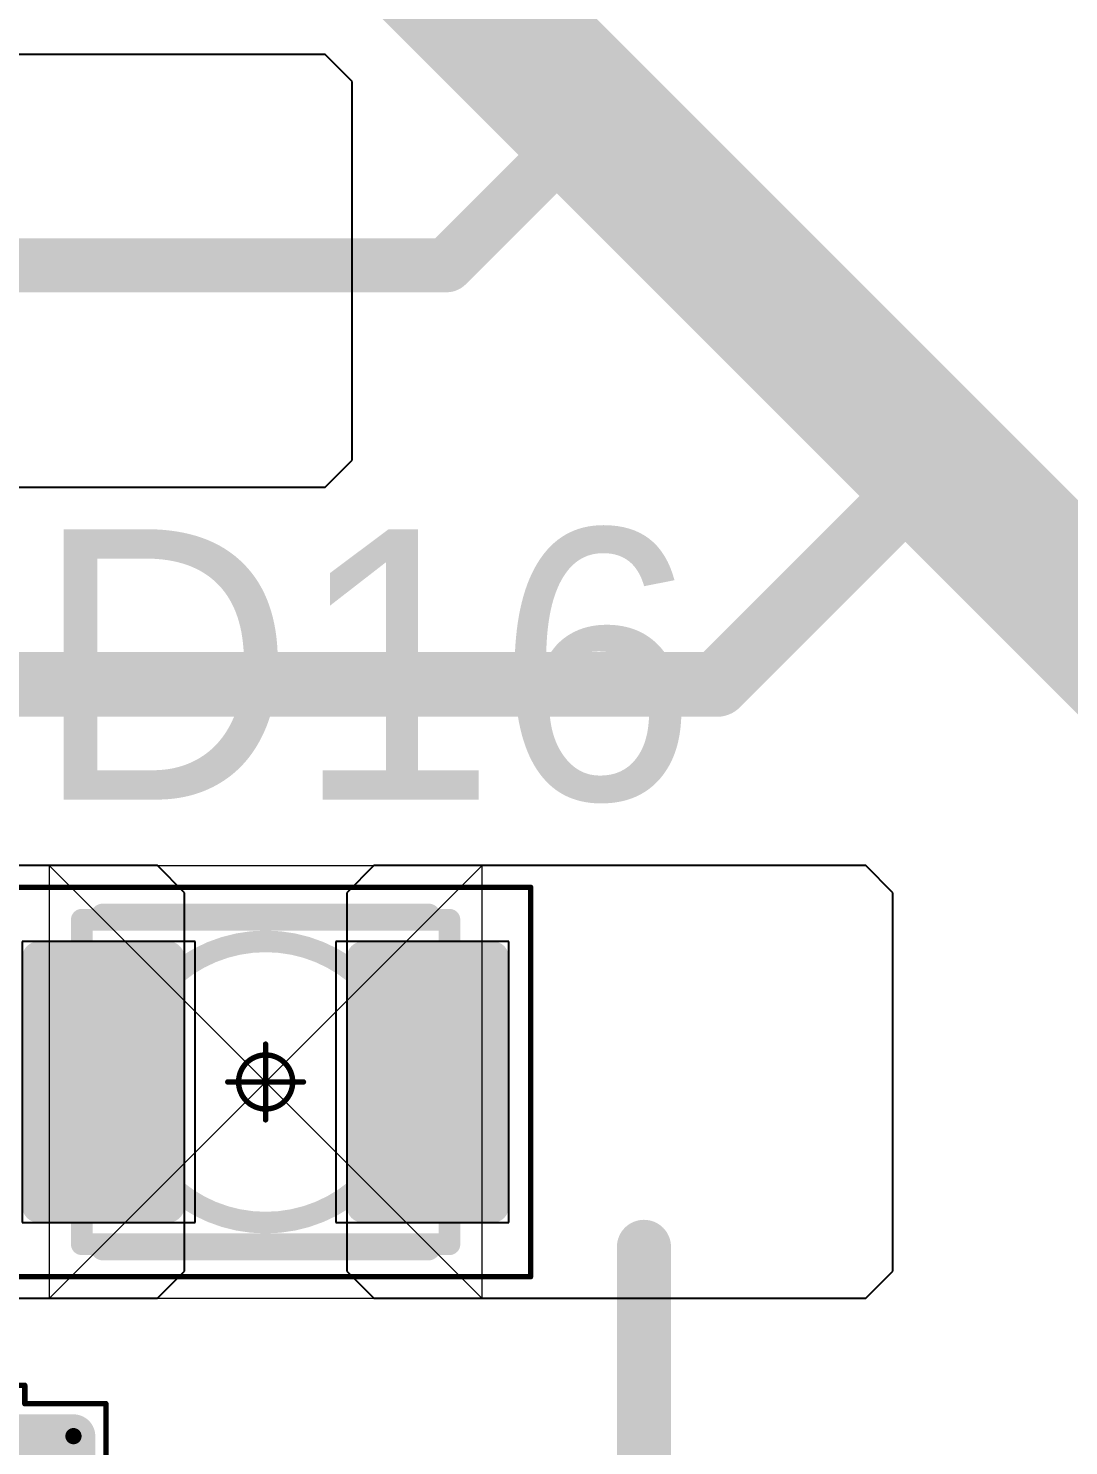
# Model space of a CAD drawing. Header units: millimetres. Extents: x 0 to 273, y 0 to 149.
# Drawn here: x 25.31 to 34.93, y 51.64 to 64.74 of the extents above; entities that cross this region are included whole.
import ezdxf

# ---------------------------------------------------------------- set-up
doc = ezdxf.new("R2010")
doc.units = ezdxf.units.MM
for name, color, linetype in [('Mechanical13', 56, 'Continuous'), ('Mechanical15', 56, 'Continuous'), ('Mechanical2', 216, 'Continuous'), ('TopLayer', 1, 'Continuous'), ('TopOverlay', 2, 'Continuous'), ('TopPaste', 8, 'Continuous'), ('TopSolder', 216, 'Continuous')]:
    doc.layers.add(name, color=color, linetype=linetype)

# ---------------------------------------------------------------- blocks, each defined once
blk = doc.blocks.new('SOT23_54')
at = {"layer": 'Mechanical13', "const_width": 0.1999996}
for points in [[(-0.7000011399999999, 1.52008078), (-0.7000011399999999, -1.51991822)], [(0.7000011399999999, 1.52008078), (-0.7000011399999999, 1.52008078)], [(0.7000011399999999, 1.52008078), (0.7000011399999999, -1.51991822)], [(0.7000011399999999, -1.51991822), (-0.7000011399999999, -1.51991822)]]:
    blk.add_lwpolyline(points, dxfattribs=at)
at = {"layer": 'Mechanical13', "const_width": 0.0999998}
for points in [[(-0.75000104, 1.52008078, 1), (-0.65000124, 1.52008078, 1)], [(-0.75000104, 1.52008078, 1), (-0.65000124, 1.52008078, 1)], [(0.65000124, 1.52008078, 1), (0.75000104, 1.52008078, 1)], [(0.65000124, 1.52008078, 1), (0.75000104, 1.52008078, 1)], [(-0.75000104, -1.51991822, 1), (-0.65000124, -1.51991822, 1)], [(-0.75000104, -1.51991822, 1), (-0.65000124, -1.51991822, 1)], [(0.65000124, -1.51991822, 1), (0.75000104, -1.51991822, 1)], [(0.65000124, -1.51991822, 1), (0.75000104, -1.51991822, 1)]]:
    blk.add_lwpolyline(points, format="xyb", close=True, dxfattribs=at)
at = {"layer": 'Mechanical15', "const_width": 0.0499999}
for points in [[(0.90000074, 1.72008038), (-0.90000074, 1.72008038)], [(-0.90000074, 1.72008038), (-0.90000074, 1.55008072)], [(0.90000074, 1.72008038), (0.90000074, 0.6000800799999999)], [(-0.90000074, 1.55008072), (-1.64999924, 1.55008072)], [(-1.64999924, 1.55008072), (-1.64999924, -1.54991816)], [(1.64999924, 0.6000800799999999), (0.90000074, 0.6000800799999999)], [(1.64999924, 0.6000800799999999), (1.64999924, -0.59991752)], [(0, 0.35007804), (0, -0.34991802)], [(0.3499993, 8.128e-05), (-0.3499993, 8.128e-05)], [(0.90000074, -0.59991752), (0.90000074, -1.71991782)], [(1.64999924, -0.59991752), (0.90000074, -0.59991752)], [(-0.90000074, -1.54991816), (-1.64999924, -1.54991816)], [(-0.90000074, -1.54991816), (-0.90000074, -1.71991782)], [(0.90000074, -1.71991782), (-0.90000074, -1.71991782)]]:
    blk.add_lwpolyline(points, dxfattribs=at)
at = {"layer": 'Mechanical15'}
for points, const_width in [([(-0.9125000799999999, 1.72008038, 1), (-0.8875014, 1.72008038, 1)], 0.02499868), ([(-0.9125000799999999, 1.72008038, 1), (-0.8875014, 1.72008038, 1)], 0.02499868), ([(0.8875014, 1.72008038, 1), (0.9125000799999999, 1.72008038, 1)], 0.02499868), ([(0.8875014, 1.72008038, 1), (0.9125000799999999, 1.72008038, 1)], 0.02499868), ([(-1.66249858, 1.55008072, 1), (-1.6374999, 1.55008072, 1)], 0.02499868), ([(-1.66249858, 1.55008072, 1), (-1.6374999, 1.55008072, 1)], 0.02499868), ([(-0.9125000799999999, 1.55008072, 1), (-0.8875014, 1.55008072, 1)], 0.02499868), ([(-0.9125000799999999, 1.55008072, 1), (-0.8875014, 1.55008072, 1)], 0.02499868), ([(0.8875014, 0.6000800799999999, 1), (0.9125000799999999, 0.6000800799999999, 1)], 0.02499868), ([(0.8875014, 0.6000800799999999, 1), (0.9125000799999999, 0.6000800799999999, 1)], 0.02499868), ([(1.6374999, 0.6000800799999999, 1), (1.66249858, 0.6000800799999999, 1)], 0.02499868), ([(1.6374999, 0.6000800799999999, 1), (1.66249858, 0.6000800799999999, 1)], 0.02499868), ([(0.2499995, 8.382e-05, 1), (-0.2499995, 8.382e-05, 1)], 0.0499999), ([(-0.01249934, 0.35007804, 1), (0.01249934, 0.35007804, 1)], 0.02499868), ([(-0.36249864, 8.128e-05, 1), (-0.33749996, 8.128e-05, 1)], 0.02499868), ([(-0.26249884, 8.382e-05, 1), (-0.23750016, 8.382e-05, 1)], 0.02499868), ([(0.23750016, 8.382e-05, 1), (0.26249884, 8.382e-05, 1)], 0.02499868), ([(0.33749996, 8.128e-05, 1), (0.36249864, 8.128e-05, 1)], 0.02499868), ([(-0.01249934, -0.34991802, 1), (0.01249934, -0.34991802, 1)], 0.02499868), ([(0.8875014, -0.59991752, 1), (0.9125000799999999, -0.59991752, 1)], 0.02499868), ([(0.8875014, -0.59991752, 1), (0.9125000799999999, -0.59991752, 1)], 0.02499868), ([(1.6374999, -0.59991752, 1), (1.66249858, -0.59991752, 1)], 0.02499868), ([(1.6374999, -0.59991752, 1), (1.66249858, -0.59991752, 1)], 0.02499868), ([(-1.66249858, -1.54991816, 1), (-1.6374999, -1.54991816, 1)], 0.02499868), ([(-1.66249858, -1.54991816, 1), (-1.6374999, -1.54991816, 1)], 0.02499868), ([(-0.9125000799999999, -1.54991816, 1), (-0.8875014, -1.54991816, 1)], 0.02499868), ([(-0.9125000799999999, -1.54991816, 1), (-0.8875014, -1.54991816, 1)], 0.02499868), ([(-0.9125000799999999, -1.71991782, 1), (-0.8875014, -1.71991782, 1)], 0.02499868), ([(-0.9125000799999999, -1.71991782, 1), (-0.8875014, -1.71991782, 1)], 0.02499868), ([(0.8875014, -1.71991782, 1), (0.9125000799999999, -1.71991782, 1)], 0.02499868), ([(0.8875014, -1.71991782, 1), (0.9125000799999999, -1.71991782, 1)], 0.02499868)]:
    blk.add_lwpolyline(points, format="xyb", close=True, dxfattribs=dict(at, const_width=const_width))
at = {"layer": 'TopLayer', "const_width": 0.0999998}
for points in [[(-1.39999974, 1.25008132, 1), (-1.29999994, 1.25008132, 1)], [(-0.7000011399999999, 1.25008132, 1), (-0.6000013399999999, 1.25008132, 1)], [(-1.39999974, 0.65008252, 1), (-1.29999994, 0.65008252, 1)], [(-0.7000011399999999, 0.65008252, 1), (-0.6000013399999999, 0.65008252, 1)], [(0.6000013399999999, 0.30008068, 1), (0.7000011399999999, 0.30008068, 1)], [(1.29999994, 0.30008068, 1), (1.39999974, 0.30008068, 1)], [(0.6000013399999999, -0.29991812, 1), (0.7000011399999999, -0.29991812, 1)], [(1.29999994, -0.29991812, 1), (1.39999974, -0.29991812, 1)], [(-1.39999974, -0.64991996, 1), (-1.29999994, -0.64991996, 1)], [(-0.7000011399999999, -0.64991996, 1), (-0.6000013399999999, -0.64991996, 1)], [(-1.39999974, -1.24991876, 1), (-1.29999994, -1.24991876, 1)], [(-0.7000011399999999, -1.24991876, 1), (-0.6000013399999999, -1.24991876, 1)]]:
    blk.add_lwpolyline(points, format="xyb", close=True, dxfattribs=at)
at = {"layer": 'TopLayer'}
for points in [[(-1.34999984, 1.35008112), (-1.34999984, 0.55008272), (-0.65000124, 1.35008112), (-0.65000124, 0.55008272)], [(-1.44999964, 1.25008132), (-1.44999964, 0.65008252), (-0.55000144, 1.25008132), (-0.55000144, 0.65008252)], [(0.65000124, 0.40008048), (0.65000124, -0.39991792), (1.34999984, 0.40008048), (1.34999984, -0.39991792)], [(0.55000144, 0.30008068), (0.55000144, -0.29991812), (1.44999964, 0.30008068), (1.44999964, -0.29991812)], [(-1.44999964, -0.64991996), (-1.44999964, -1.24991876), (-0.55000144, -0.64991996), (-0.55000144, -1.24991876)], [(-1.34999984, -0.54992016), (-1.34999984, -1.34991856), (-0.65000124, -0.54992016), (-0.65000124, -1.34991856)]]:
    blk.add_solid(points, dxfattribs=at)
at = {"layer": 'TopOverlay', "const_width": 0.1499997}
blk.add_lwpolyline([(0, 1.50000208), (0, -1.50000208)], dxfattribs=at)
at = {"layer": 'TopOverlay', "const_width": 0.07499858}
for points in [[(-0.03750056, 1.50000208, 1), (0.03750056, 1.50000208, 1)], [(-0.03750056, -1.50000208, 1), (0.03750056, -1.50000208, 1)]]:
    blk.add_lwpolyline(points, format="xyb", close=True, dxfattribs=at)
at = {"layer": 'TopPaste', "const_width": 0.07499858}
for points in [[(-1.38749786, 1.25008132, 1), (-1.31250182, 1.25008132, 1)], [(-0.68749926, 1.25008132, 1), (-0.61250322, 1.25008132, 1)], [(-1.38749786, 0.65008252, 1), (-1.31250182, 0.65008252, 1)], [(-0.68749926, 0.65008252, 1), (-0.61250322, 0.65008252, 1)], [(0.61250322, 0.30008068, 1), (0.68749926, 0.30008068, 1)], [(1.31250182, 0.30008068, 1), (1.38749786, 0.30008068, 1)], [(0.61250322, -0.29991812, 1), (0.68749926, -0.29991812, 1)], [(1.31250182, -0.29991812, 1), (1.38749786, -0.29991812, 1)], [(-1.38749786, -0.64991996, 1), (-1.31250182, -0.64991996, 1)], [(-0.68749926, -0.64991996, 1), (-0.61250322, -0.64991996, 1)], [(-1.38749786, -1.24991876, 1), (-1.31250182, -1.24991876, 1)], [(-0.68749926, -1.24991876, 1), (-0.61250322, -1.24991876, 1)]]:
    blk.add_lwpolyline(points, format="xyb", close=True, dxfattribs=at)
at = {"layer": 'TopPaste'}
for points in [[(-1.34999984, 1.3250799), (-1.34999984, 0.57508394), (-0.65000124, 1.3250799), (-0.65000124, 0.57508394)], [(-1.42499842, 1.25008132), (-1.42499842, 0.65008252), (-0.5750026599999999, 1.25008132), (-0.5750026599999999, 0.65008252)], [(0.5750026599999999, 0.30008068), (0.5750026599999999, -0.29991812), (1.42499842, 0.30008068), (1.42499842, -0.29991812)], [(0.65000124, 0.37507926), (0.65000124, -0.3749166999999999), (1.34999984, 0.37507926), (1.34999984, -0.3749166999999999)], [(-1.42499842, -0.64991996), (-1.42499842, -1.24991876), (-0.5750026599999999, -0.64991996), (-0.5750026599999999, -1.24991876)], [(-1.34999984, -0.57492138), (-1.34999984, -1.32491734), (-0.65000124, -0.57492138), (-0.65000124, -1.32491734)]]:
    blk.add_solid(points, dxfattribs=at)
at = {"layer": 'TopSolder', "const_width": 0.2015998}
for points in [[(-1.45079974, 1.25008132, 1), (-1.24919994, 1.25008132, 1)], [(-0.75080114, 1.25008132, 1), (-0.5492013399999999, 1.25008132, 1)], [(-1.45079974, 0.65008252, 1), (-1.24919994, 0.65008252, 1)], [(-0.75080114, 0.65008252, 1), (-0.5492013399999999, 0.65008252, 1)], [(0.5492013399999999, 0.30008068, 1), (0.75080114, 0.30008068, 1)], [(1.24919994, 0.30008068, 1), (1.45079974, 0.30008068, 1)], [(0.5492013399999999, -0.29991812, 1), (0.75080114, -0.29991812, 1)], [(1.24919994, -0.29991812, 1), (1.45079974, -0.29991812, 1)], [(-1.45079974, -0.64991996, 1), (-1.24919994, -0.64991996, 1)], [(-0.75080114, -0.64991996, 1), (-0.5492013399999999, -0.64991996, 1)], [(-1.45079974, -1.24991876, 1), (-1.24919994, -1.24991876, 1)], [(-0.75080114, -1.24991876, 1), (-0.5492013399999999, -1.24991876, 1)]]:
    blk.add_lwpolyline(points, format="xyb", close=True, dxfattribs=at)
at = {"layer": 'TopSolder'}
for points in [[(-1.34999984, 1.45168112), (-1.34999984, 0.44848272), (-0.65000124, 1.45168112), (-0.65000124, 0.44848272)], [(-1.55159964, 1.25008132), (-1.55159964, 0.65008252), (-0.4484014399999999, 1.25008132), (-0.4484014399999999, 0.65008252)], [(0.65000124, 0.50168048), (0.65000124, -0.50151792), (1.34999984, 0.50168048), (1.34999984, -0.50151792)], [(0.4484014399999999, 0.30008068), (0.4484014399999999, -0.29991812), (1.55159964, 0.30008068), (1.55159964, -0.29991812)], [(-1.34999984, -0.44832016), (-1.34999984, -1.45151856), (-0.65000124, -0.44832016), (-0.65000124, -1.45151856)], [(-1.55159964, -0.64991996), (-1.55159964, -1.24991876), (-0.4484014399999999, -0.64991996), (-0.4484014399999999, -1.24991876)]]:
    blk.add_solid(points, dxfattribs=at)
blk = doc.blocks.new('T66G_139')
at = {"layer": 'Mechanical13'}
for p, q in [((2.93559992, 0.07119874), (2.93559992, -1.00000054)), ((2.40000028, -0.4644009), (3.47119956, -0.4644009))]:
    blk.add_line(p, q, dxfattribs=at)
at = {"layer": 'Mechanical13', "const_width": 0.1999996}
for points in [[(-1.69999914, 1.49999954), (-1.69999914, -1.49999954)], [(1.69999914, 1.49999954), (-1.69999914, 1.49999954)], [(1.69999914, 1.49999954), (1.69999914, -1.49999954)], [(1.69999914, -1.49999954), (-1.69999914, -1.49999954)]]:
    blk.add_lwpolyline(points, dxfattribs=at)
at = {"layer": 'Mechanical13'}
for points, const_width in [([(-1.74999904, 1.49999954, 1), (-1.64999924, 1.49999954, 1)], 0.0999998), ([(-1.74999904, 1.49999954, 1), (-1.64999924, 1.49999954, 1)], 0.0999998), ([(1.64999924, 1.49999954, 1), (1.74999904, 1.49999954, 1)], 0.0999998), ([(1.64999924, 1.49999954, 1), (1.74999904, 1.49999954, 1)], 0.0999998), ([(1.29999994, 0, 1), (-1.29999994, 0, 1)], 0.1999996), ([(-1.34999984, 0, 1), (-1.25000004, 0, 1)], 0.0999998), ([(1.25000004, 0, 1), (1.34999984, 0, 1)], 0.0999998), ([(-1.74999904, -1.49999954, 1), (-1.64999924, -1.49999954, 1)], 0.0999998), ([(-1.74999904, -1.49999954, 1), (-1.64999924, -1.49999954, 1)], 0.0999998), ([(1.64999924, -1.49999954, 1), (1.74999904, -1.49999954, 1)], 0.0999998), ([(1.64999924, -1.49999954, 1), (1.74999904, -1.49999954, 1)], 0.0999998)]:
    blk.add_lwpolyline(points, format="xyb", close=True, dxfattribs=dict(at, const_width=const_width))
at = {"layer": 'Mechanical15', "const_width": 0.0499999}
for points in [[(2.45000018, 1.79999894), (-2.45000018, 1.79999894)], [(-2.45000018, 1.79999894), (-2.45000018, -1.79999894)], [(2.45000018, 1.79999894), (2.45000018, -1.79999894)], [(0, 0.3499993), (0, -0.3499993)], [(0.3499993, 0), (-0.3499993, 0)], [(2.45000018, -1.79999894), (-2.45000018, -1.79999894)]]:
    blk.add_lwpolyline(points, dxfattribs=at)
at = {"layer": 'Mechanical15'}
for points, const_width in [([(-2.46249952, 1.79999894, 1), (-2.43750084, 1.79999894, 1)], 0.02499868), ([(-2.46249952, 1.79999894, 1), (-2.43750084, 1.79999894, 1)], 0.02499868), ([(2.43750084, 1.79999894, 1), (2.46249952, 1.79999894, 1)], 0.02499868), ([(2.43750084, 1.79999894, 1), (2.46249952, 1.79999894, 1)], 0.02499868), ([(0.2499995, 0, 1), (-0.2499995, 0, 1)], 0.0499999), ([(-0.01249934, 0.3499993, 1), (0.01249934, 0.3499993, 1)], 0.02499868), ([(-0.36249864, 0, 1), (-0.33749996, 0, 1)], 0.02499868), ([(-0.26249884, 0, 1), (-0.23750016, 0, 1)], 0.02499868), ([(0.23750016, 0, 1), (0.26249884, 0, 1)], 0.02499868), ([(0.33749996, 0, 1), (0.36249864, 0, 1)], 0.02499868), ([(-0.01249934, -0.3499993, 1), (0.01249934, -0.3499993, 1)], 0.02499868), ([(-2.46249952, -1.79999894, 1), (-2.43750084, -1.79999894, 1)], 0.02499868), ([(-2.46249952, -1.79999894, 1), (-2.43750084, -1.79999894, 1)], 0.02499868), ([(2.43750084, -1.79999894, 1), (2.46249952, -1.79999894, 1)], 0.02499868), ([(2.43750084, -1.79999894, 1), (2.46249952, -1.79999894, 1)], 0.02499868)]:
    blk.add_lwpolyline(points, format="xyb", close=True, dxfattribs=dict(at, const_width=const_width))
at = {"layer": 'TopLayer'}
for p, q in [((-5.549999059999999, 2.00000108), (-5.8000011, 1.74999904)), ((-1.00000054, 2.00000108), (-5.549999059999999, 2.00000108)), ((-0.75000104, 1.74999904), (-1.00000054, 2.00000108)), ((1.00000054, 2.00000108), (0.75000104, 1.74999904)), ((5.549999059999999, 2.00000108), (1.00000054, 2.00000108)), ((5.8000011, 1.74999904), (5.549999059999999, 2.00000108)), ((-5.8000011, 1.74999904), (-5.8000011, -1.74999904)), ((-0.75000104, -1.74999904), (-0.75000104, 1.74999904)), ((0.75000104, 1.74999904), (0.75000104, -1.74999904)), ((5.8000011, -1.74999904), (5.8000011, 1.74999904)), ((-5.8000011, -1.74999904), (-5.549999059999999, -2.00000108)), ((-1.00000054, -2.00000108), (-0.75000104, -1.74999904)), ((0.75000104, -1.74999904), (1.00000054, -2.00000108)), ((5.549999059999999, -2.00000108), (5.8000011, -1.74999904)), ((-5.549999059999999, -2.00000108), (-1.00000054, -2.00000108)), ((1.00000054, -2.00000108), (5.549999059999999, -2.00000108))]:
    blk.add_line(p, q, dxfattribs=at)
at = {"layer": 'TopLayer', "const_width": 0.1499997}
for points in [[(-2.17499946, 1.15000024, 1), (-2.0250023, 1.15000024, 1)], [(-0.97500186, 1.15000024, 1), (-0.8250047, 1.15000024, 1)], [(0.8250047, 1.15000024, 1), (0.97500186, 1.15000024, 1)], [(2.0250023, 1.15000024, 1), (2.17499946, 1.15000024, 1)], [(-2.17499946, -1.15000024, 1), (-2.0250023, -1.15000024, 1)], [(-0.97500186, -1.15000024, 1), (-0.8250047, -1.15000024, 1)], [(0.8250047, -1.15000024, 1), (0.97500186, -1.15000024, 1)], [(2.0250023, -1.15000024, 1), (2.17499946, -1.15000024, 1)]]:
    blk.add_lwpolyline(points, format="xyb", close=True, dxfattribs=at)
at = {"layer": 'TopLayer'}
for points in [[(-0.9000032799999999, 1.29999994), (-2.10000088, 1.29999994), (-0.9000032799999999, -1.29999994), (-2.10000088, -1.29999994)], [(2.10000088, 1.29999994), (0.9000032799999999, 1.29999994), (2.10000088, -1.29999994), (0.9000032799999999, -1.29999994)], [(-0.75000358, 1.15000024), (-2.25000058, 1.15000024), (-0.75000358, -1.15000024), (-2.25000058, -1.15000024)], [(2.25000058, 1.15000024), (0.75000358, 1.15000024), (2.25000058, -1.15000024), (0.75000358, -1.15000024)]]:
    blk.add_solid(points, dxfattribs=at)
at = {"layer": 'TopOverlay', "const_width": 0.2499995}
for points in [[(1.49999954, 1.52500076), (-1.49999954, 1.52500076)], [(1.49999954, -1.52500076), (-1.49999954, -1.52500076)]]:
    blk.add_lwpolyline(points, dxfattribs=at)
at = {"layer": 'TopOverlay', "const_width": 0.12499848}
for points in [[(-1.56249878, 1.52500076, 1), (-1.4375003, 1.52500076, 1)], [(1.4375003, 1.52500076, 1), (1.56249878, 1.52500076, 1)], [(-1.56249878, -1.52500076, 1), (-1.4375003, -1.52500076, 1)], [(1.4375003, -1.52500076, 1), (1.56249878, -1.52500076, 1)]]:
    blk.add_lwpolyline(points, format="xyb", close=True, dxfattribs=at)
at = {"layer": 'TopPaste', "const_width": 0.12499848}
for points in [[(-2.16250012, 1.15000024, 1), (-2.03750164, 1.15000024, 1)], [(-0.9625025199999999, 1.15000024, 1), (-0.8375040399999999, 1.15000024, 1)], [(0.8375040399999999, 1.15000024, 1), (0.9625025199999999, 1.15000024, 1)], [(2.03750164, 1.15000024, 1), (2.16250012, 1.15000024, 1)], [(-2.16250012, -1.15000024, 1), (-2.03750164, -1.15000024, 1)], [(-0.9625025199999999, -1.15000024, 1), (-0.8375040399999999, -1.15000024, 1)], [(0.8375040399999999, -1.15000024, 1), (0.9625025199999999, -1.15000024, 1)], [(2.03750164, -1.15000024, 1), (2.16250012, -1.15000024, 1)]]:
    blk.add_lwpolyline(points, format="xyb", close=True, dxfattribs=at)
at = {"layer": 'TopPaste'}
for points in [[(-0.9000032799999999, 1.27499872), (-2.10000088, 1.27499872), (-0.9000032799999999, -1.27499872), (-2.10000088, -1.27499872)], [(2.10000088, 1.27499872), (0.9000032799999999, 1.27499872), (2.10000088, -1.27499872), (0.9000032799999999, -1.27499872)], [(-0.7750047999999999, 1.15000024), (-2.22499936, 1.15000024), (-0.7750047999999999, -1.15000024), (-2.22499936, -1.15000024)], [(2.22499936, 1.15000024), (0.7750047999999999, 1.15000024), (2.22499936, -1.15000024), (0.7750047999999999, -1.15000024)]]:
    blk.add_solid(points, dxfattribs=at)
at = {"layer": 'TopSolder'}
for p, q in [((-2.25000058, 1.29999994), (-2.25000058, -1.29999994)), ((-0.65000124, 1.29999994), (-2.25000058, 1.29999994)), ((-0.65000124, -1.29999994), (-0.65000124, 1.29999994)), ((0.65000124, 1.29999994), (0.65000124, -1.29999994)), ((2.25000058, 1.29999994), (0.65000124, 1.29999994)), ((2.25000058, -1.29999994), (2.25000058, 1.29999994)), ((-2.25000058, -1.29999994), (-0.65000124, -1.29999994)), ((0.65000124, -1.29999994), (2.25000058, -1.29999994))]:
    blk.add_line(p, q, dxfattribs=at)
at = {"layer": 'TopOverlay'}
blk.add_text('+', height=2.50000008, dxfattribs=at).set_placement((2.50000008, -0.8000009399999999))
blk = doc.blocks.new('T66G_140')
at = {"layer": 'Mechanical13'}
for p, q in [((2.93559992, 0.07119874), (2.93559992, -1.00000054)), ((2.40000028, -0.4644009), (3.47119956, -0.4644009))]:
    blk.add_line(p, q, dxfattribs=at)
at = {"layer": 'Mechanical13', "const_width": 0.1999996}
for points in [[(-1.69999914, 1.49999954), (-1.69999914, -1.49999954)], [(1.69999914, 1.49999954), (-1.69999914, 1.49999954)], [(1.69999914, 1.49999954), (1.69999914, -1.49999954)], [(1.69999914, -1.49999954), (-1.69999914, -1.49999954)]]:
    blk.add_lwpolyline(points, dxfattribs=at)
at = {"layer": 'Mechanical13'}
for points, const_width in [([(-1.74999904, 1.49999954, 1), (-1.64999924, 1.49999954, 1)], 0.0999998), ([(-1.74999904, 1.49999954, 1), (-1.64999924, 1.49999954, 1)], 0.0999998), ([(1.64999924, 1.49999954, 1), (1.74999904, 1.49999954, 1)], 0.0999998), ([(1.64999924, 1.49999954, 1), (1.74999904, 1.49999954, 1)], 0.0999998), ([(1.29999994, 0, 1), (-1.29999994, 0, 1)], 0.1999996), ([(-1.34999984, 0, 1), (-1.25000004, 0, 1)], 0.0999998), ([(1.25000004, 0, 1), (1.34999984, 0, 1)], 0.0999998), ([(-1.74999904, -1.49999954, 1), (-1.64999924, -1.49999954, 1)], 0.0999998), ([(-1.74999904, -1.49999954, 1), (-1.64999924, -1.49999954, 1)], 0.0999998), ([(1.64999924, -1.49999954, 1), (1.74999904, -1.49999954, 1)], 0.0999998), ([(1.64999924, -1.49999954, 1), (1.74999904, -1.49999954, 1)], 0.0999998)]:
    blk.add_lwpolyline(points, format="xyb", close=True, dxfattribs=dict(at, const_width=const_width))
at = {"layer": 'Mechanical15', "const_width": 0.0499999}
for points in [[(2.45000018, 1.79999894), (-2.45000018, 1.79999894)], [(-2.45000018, 1.79999894), (-2.45000018, -1.79999894)], [(2.45000018, 1.79999894), (2.45000018, -1.79999894)], [(0, 0.3499993), (0, -0.3499993)], [(0.3499993, 0), (-0.3499993, 0)], [(2.45000018, -1.79999894), (-2.45000018, -1.79999894)]]:
    blk.add_lwpolyline(points, dxfattribs=at)
at = {"layer": 'Mechanical15'}
for points, const_width in [([(-2.46249952, 1.79999894, 1), (-2.43750084, 1.79999894, 1)], 0.02499868), ([(-2.46249952, 1.79999894, 1), (-2.43750084, 1.79999894, 1)], 0.02499868), ([(2.43750084, 1.79999894, 1), (2.46249952, 1.79999894, 1)], 0.02499868), ([(2.43750084, 1.79999894, 1), (2.46249952, 1.79999894, 1)], 0.02499868), ([(0.2499995, 0, 1), (-0.2499995, 0, 1)], 0.0499999), ([(-0.01249934, 0.3499993, 1), (0.01249934, 0.3499993, 1)], 0.02499868), ([(-0.36249864, 0, 1), (-0.33749996, 0, 1)], 0.02499868), ([(-0.26249884, 0, 1), (-0.23750016, 0, 1)], 0.02499868), ([(0.23750016, 0, 1), (0.26249884, 0, 1)], 0.02499868), ([(0.33749996, 0, 1), (0.36249864, 0, 1)], 0.02499868), ([(-0.01249934, -0.3499993, 1), (0.01249934, -0.3499993, 1)], 0.02499868), ([(-2.46249952, -1.79999894, 1), (-2.43750084, -1.79999894, 1)], 0.02499868), ([(-2.46249952, -1.79999894, 1), (-2.43750084, -1.79999894, 1)], 0.02499868), ([(2.43750084, -1.79999894, 1), (2.46249952, -1.79999894, 1)], 0.02499868), ([(2.43750084, -1.79999894, 1), (2.46249952, -1.79999894, 1)], 0.02499868)]:
    blk.add_lwpolyline(points, format="xyb", close=True, dxfattribs=dict(at, const_width=const_width))
at = {"layer": 'TopLayer'}
for p, q in [((-5.549999059999999, 2.00000108), (-5.8000011, 1.74999904)), ((-1.00000054, 2.00000108), (-5.549999059999999, 2.00000108)), ((-0.75000104, 1.74999904), (-1.00000054, 2.00000108)), ((1.00000054, 2.00000108), (0.75000104, 1.74999904)), ((5.549999059999999, 2.00000108), (1.00000054, 2.00000108)), ((5.8000011, 1.74999904), (5.549999059999999, 2.00000108)), ((-5.8000011, 1.74999904), (-5.8000011, -1.74999904)), ((-0.75000104, -1.74999904), (-0.75000104, 1.74999904)), ((0.75000104, 1.74999904), (0.75000104, -1.74999904)), ((5.8000011, -1.74999904), (5.8000011, 1.74999904)), ((-5.8000011, -1.74999904), (-5.549999059999999, -2.00000108)), ((-1.00000054, -2.00000108), (-0.75000104, -1.74999904)), ((0.75000104, -1.74999904), (1.00000054, -2.00000108)), ((5.549999059999999, -2.00000108), (5.8000011, -1.74999904)), ((-5.549999059999999, -2.00000108), (-1.00000054, -2.00000108)), ((1.00000054, -2.00000108), (5.549999059999999, -2.00000108))]:
    blk.add_line(p, q, dxfattribs=at)
at = {"layer": 'TopLayer', "const_width": 0.1499997}
for points in [[(-2.17499946, 1.15000024, 1), (-2.0250023, 1.15000024, 1)], [(-0.97500186, 1.15000024, 1), (-0.8250047, 1.15000024, 1)], [(0.8250047, 1.15000024, 1), (0.97500186, 1.15000024, 1)], [(2.0250023, 1.15000024, 1), (2.17499946, 1.15000024, 1)], [(-2.17499946, -1.15000024, 1), (-2.0250023, -1.15000024, 1)], [(-0.97500186, -1.15000024, 1), (-0.8250047, -1.15000024, 1)], [(0.8250047, -1.15000024, 1), (0.97500186, -1.15000024, 1)], [(2.0250023, -1.15000024, 1), (2.17499946, -1.15000024, 1)]]:
    blk.add_lwpolyline(points, format="xyb", close=True, dxfattribs=at)
at = {"layer": 'TopLayer'}
for points in [[(-0.9000032799999999, 1.29999994), (-2.10000088, 1.29999994), (-0.9000032799999999, -1.29999994), (-2.10000088, -1.29999994)], [(2.10000088, 1.29999994), (0.9000032799999999, 1.29999994), (2.10000088, -1.29999994), (0.9000032799999999, -1.29999994)], [(-0.75000358, 1.15000024), (-2.25000058, 1.15000024), (-0.75000358, -1.15000024), (-2.25000058, -1.15000024)], [(2.25000058, 1.15000024), (0.75000358, 1.15000024), (2.25000058, -1.15000024), (0.75000358, -1.15000024)]]:
    blk.add_solid(points, dxfattribs=at)
at = {"layer": 'TopOverlay', "const_width": 0.2499995}
for points in [[(1.49999954, 1.52500076), (-1.49999954, 1.52500076)], [(1.49999954, -1.52500076), (-1.49999954, -1.52500076)]]:
    blk.add_lwpolyline(points, dxfattribs=at)
at = {"layer": 'TopOverlay', "const_width": 0.12499848}
for points in [[(-1.56249878, 1.52500076, 1), (-1.4375003, 1.52500076, 1)], [(1.4375003, 1.52500076, 1), (1.56249878, 1.52500076, 1)], [(-1.56249878, -1.52500076, 1), (-1.4375003, -1.52500076, 1)], [(1.4375003, -1.52500076, 1), (1.56249878, -1.52500076, 1)]]:
    blk.add_lwpolyline(points, format="xyb", close=True, dxfattribs=at)
at = {"layer": 'TopPaste', "const_width": 0.12499848}
for points in [[(-2.16250012, 1.15000024, 1), (-2.03750164, 1.15000024, 1)], [(-0.9625025199999999, 1.15000024, 1), (-0.8375040399999999, 1.15000024, 1)], [(0.8375040399999999, 1.15000024, 1), (0.9625025199999999, 1.15000024, 1)], [(2.03750164, 1.15000024, 1), (2.16250012, 1.15000024, 1)], [(-2.16250012, -1.15000024, 1), (-2.03750164, -1.15000024, 1)], [(-0.9625025199999999, -1.15000024, 1), (-0.8375040399999999, -1.15000024, 1)], [(0.8375040399999999, -1.15000024, 1), (0.9625025199999999, -1.15000024, 1)], [(2.03750164, -1.15000024, 1), (2.16250012, -1.15000024, 1)]]:
    blk.add_lwpolyline(points, format="xyb", close=True, dxfattribs=at)
at = {"layer": 'TopPaste'}
for points in [[(-0.9000032799999999, 1.27499872), (-2.10000088, 1.27499872), (-0.9000032799999999, -1.27499872), (-2.10000088, -1.27499872)], [(2.10000088, 1.27499872), (0.9000032799999999, 1.27499872), (2.10000088, -1.27499872), (0.9000032799999999, -1.27499872)], [(-0.7750047999999999, 1.15000024), (-2.22499936, 1.15000024), (-0.7750047999999999, -1.15000024), (-2.22499936, -1.15000024)], [(2.22499936, 1.15000024), (0.7750047999999999, 1.15000024), (2.22499936, -1.15000024), (0.7750047999999999, -1.15000024)]]:
    blk.add_solid(points, dxfattribs=at)
at = {"layer": 'TopSolder'}
for p, q in [((-2.25000058, 1.29999994), (-2.25000058, -1.29999994)), ((-0.65000124, 1.29999994), (-2.25000058, 1.29999994)), ((-0.65000124, -1.29999994), (-0.65000124, 1.29999994)), ((0.65000124, 1.29999994), (0.65000124, -1.29999994)), ((2.25000058, 1.29999994), (0.65000124, 1.29999994)), ((2.25000058, -1.29999994), (2.25000058, 1.29999994)), ((-2.25000058, -1.29999994), (-0.65000124, -1.29999994)), ((0.65000124, -1.29999994), (2.25000058, -1.29999994))]:
    blk.add_line(p, q, dxfattribs=at)
at = {"layer": 'TopOverlay'}
blk.add_text('+', height=2.50000008, dxfattribs=at).set_placement((2.50000008, -0.8000009399999999))

msp = doc.modelspace()

# ---------------------------------------------------------------- linework, layer by layer
at = {"layer": 'Mechanical2'}
for points, const_width in [([(25.5017397, 52.99913962), (25.5017397, 56.99914178)], 0.0127), ([(25.5017397, 56.99914178), (29.50174186, 56.99914178)], 0.0127), ([(25.5017397, 56.99914178), (29.50174186, 52.99913962)], 0.009999979999999999), ([(25.5017397, 52.99913962), (29.50174186, 56.99914178)], 0.009999979999999999), ([(29.50174186, 52.99913962), (29.50174186, 56.99914178)], 0.0127), ([(25.5017397, 52.99913962), (29.50174186, 52.99913962)], 0.0127)]:
    msp.add_lwpolyline(points, dxfattribs=dict(at, const_width=const_width))
for points, const_width in [([(25.4985647, 56.99914178, 1), (25.5049147, 56.99914178, 1)], 0.00635), ([(25.4985647, 56.99914178, 1), (25.5049147, 56.99914178, 1)], 0.00635), ([(25.49924034, 56.99914178, 1), (25.50423906, 56.99914178, 1)], 0.00499872), ([(29.49856686, 56.99914178, 1), (29.50491685999999, 56.99914178, 1)], 0.00635), ([(29.49856686, 56.99914178, 1), (29.50491685999999, 56.99914178, 1)], 0.00635), ([(29.4992425, 56.99914178, 1), (29.50424122, 56.99914178, 1)], 0.00499872), ([(25.4985647, 52.99913962, 1), (25.5049147, 52.99913962, 1)], 0.00635), ([(25.4985647, 52.99913962, 1), (25.5049147, 52.99913962, 1)], 0.00635), ([(25.49924034, 52.99913962, 1), (25.50423906, 52.99913962, 1)], 0.00499872), ([(29.49856686, 52.99913962, 1), (29.50491685999999, 52.99913962, 1)], 0.00635), ([(29.49856686, 52.99913962, 1), (29.50491685999999, 52.99913962, 1)], 0.00635), ([(29.4992425, 52.99913962, 1), (29.50424122, 52.99913962, 1)], 0.00499872)]:
    msp.add_lwpolyline(points, format="xyb", close=True, dxfattribs=dict(at, const_width=const_width))
at = {"layer": 'TopLayer'}
for points, const_width in [([(27.75000038, 66.64999878), (30.57499854, 63.82500062)], 1.39999974), ([(30.57499854, 63.82500062), (33.92499946, 60.47499969999999)], 1.39999974), ([(29.1749988, 62.54999936), (30.45000006, 63.82500062)], 0.499999), ([(30.45000006, 63.82500062), (30.57499854, 63.82500062)], 0.499999), ([(24.05260112, 62.54999936), (29.1749988, 62.54999936)], 0.499999), ([(33.92499946, 60.47499969999999), (41.4749996, 52.92499956)], 1.39999974), ([(31.67499888, 58.67500076), (33.47499782, 60.47499969999999)], 0.5999987999999999), ([(33.47499782, 60.47499969999999), (33.92499946, 60.47499969999999)], 0.499999), ([(22.1250002, 58.67500076), (31.67499888, 58.67500076)], 0.5999987999999999), ([(30.99999896, 51.02500082), (30.99999896, 53.475001)], 0.499999)]:
    msp.add_lwpolyline(points, dxfattribs=dict(at, const_width=const_width))
for points, const_width in [([(30.22499924, 63.82500062, 1), (30.92499784, 63.82500062, 1)], 0.6999985999999999), ([(30.22499924, 63.82500062, 1), (30.92499784, 63.82500062, 1)], 0.6999985999999999), ([(30.32500158, 63.82500062, 1), (30.57499854, 63.82500062, 1)], 0.2499995), ([(30.32500158, 63.82500062, 1), (30.57499854, 63.82500062, 1)], 0.2499995), ([(30.45000006, 63.82500062, 1), (30.69999702, 63.82500062, 1)], 0.2499995), ([(29.05000032, 62.54999936, 1), (29.29999728, 62.54999936, 1)], 0.2499995), ([(29.05000032, 62.54999936, 1), (29.29999728, 62.54999936, 1)], 0.2499995), ([(33.57500015999999, 60.47499969999999, 1), (34.27499876, 60.47499969999999, 1)], 0.6999985999999999), ([(33.57500015999999, 60.47499969999999, 1), (34.27499876, 60.47499969999999, 1)], 0.6999985999999999), ([(33.32499812, 60.47499969999999, 1), (33.62499751999999, 60.47499969999999, 1)], 0.2999994), ([(33.34999934, 60.47499969999999, 1), (33.59999629999999, 60.47499969999999, 1)], 0.2499995), ([(33.80000098, 60.47499969999999, 1), (34.04999794, 60.47499969999999, 1)], 0.2499995), ([(31.52499918, 58.67500076, 1), (31.82499858, 58.67500076, 1)], 0.2999994), ([(31.52499918, 58.67500076, 1), (31.82499858, 58.67500076, 1)], 0.2999994), ([(30.87500048, 53.475001, 1), (31.12499744, 53.475001, 1)], 0.2499995)]:
    msp.add_lwpolyline(points, format="xyb", close=True, dxfattribs=dict(at, const_width=const_width))

# ---------------------------------------------------------------- block references
at = {"rotation": 180}
for name, p in [('T66G_140', (22.50174062, 62.49914094)), ('T66G_139', (27.50174078, 54.9991407)), ('SOT23_54', (24.37500078, 50.47499937999999))]:
    msp.add_blockref(name, p, dxfattribs=at)

# ---------------------------------------------------------------- texts
at = {"layer": 'TopOverlay'}
msp.add_text('D16', height=2.50000008, dxfattribs=at).set_placement((25.36021598, 57.60979079999999))

doc.saveas('drawing.dxf')
